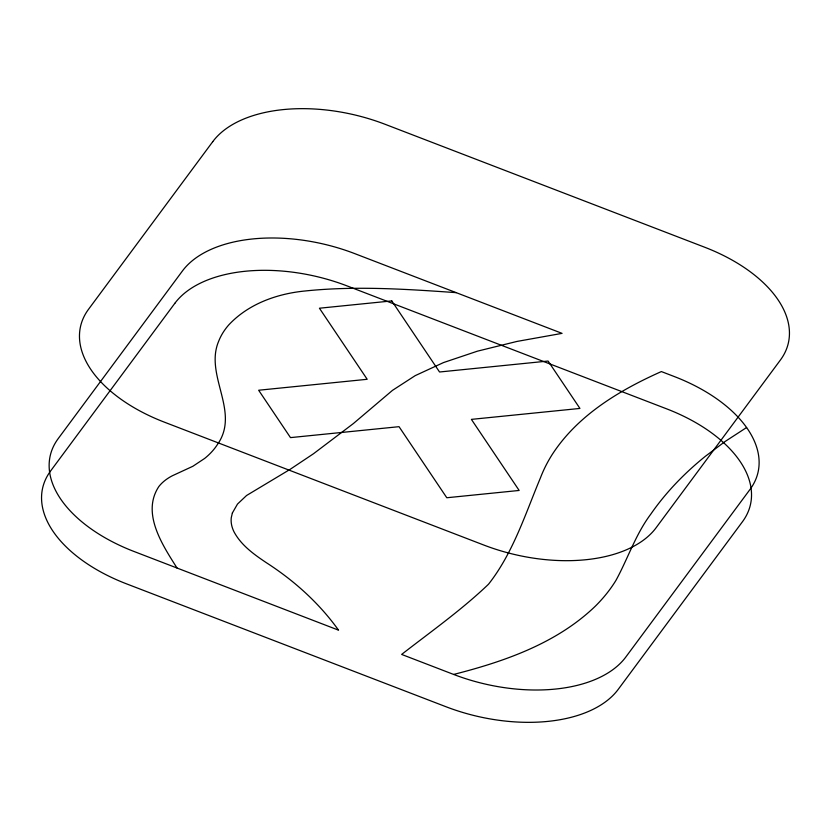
<?xml version="1.0" encoding="UTF-8"?>
<svg xmlns="http://www.w3.org/2000/svg" width="831" height="831" viewBox="0 0 831 831"><rect width="100%" height="100%" fill="white"/><g stroke="black" fill="none" stroke-linecap="round" stroke-linejoin="round"><path stroke-width="1.25" d="M746.591 427.529L725.079 441.51L705.384 456.281A657.487 371.457 13.2 0 0 650.787 514.16C635.653 534.302 627.935 558.474 615.979 580.339A352.583 199.201 13.2 0 1 595.339 606.173C556.77 643.319 504.542 661.486 453.653 674.44L401.633 654.423C430.988 631.581 461.569 609.985 488.503 584.235C513.122 552.958 525.317 514.025 540.493 477.732A383.226 216.517 13.2 0 1 552.179 454.567C577.649 415.209 619.448 390.248 661.362 371.571L674.253 376.526A135.536 76.577 13.2 0 1 750.071 489.355L625.816 657.02A135.536 76.577 13.2 0 1 453.653 674.44M456.209 292.647C406.047 289.095 355.481 285.771 305.309 290.964C277.128 293.655 248.376 303.866 228.722 324.963A155.49 87.847 13.2 0 0 218.688 341.188C204.146 375.415 240.689 411.823 217.379 444.585A140.294 79.257 13.2 0 1 204.634 458.452L192.854 466.284L172.329 475.768A80.597 45.539 13.2 0 0 158.804 486.602C141.239 513.267 162.564 545.136 177.034 568.02M232.368 512.997L231.298 517.578A64.631 36.512 13.2 0 0 234.01 531.83C241.146 545.219 253.871 554.339 266.19 562.587A251.97 142.35 13.2 0 1 282.311 573.722C303.741 589.563 323.01 608.458 338.539 630.158L133.999 551.472A135.536 76.577 13.2 0 1 58.18 438.654L182.425 270.979A135.536 76.577 13.2 0 1 354.723 253.611L562.057 333.366L516.955 341.437L477.441 351.17L443.525 362.565L415.209 375.633L392.492 390.352L353.341 423.581L313.432 453.788L290.071 469.38L246.578 495.494L237.489 504.074L232.368 512.997M212.767 141.644L88.512 309.319A135.536 76.577 13.2 0 0 164.33 422.138L483.86 545.063A135.536 76.577 13.2 0 0 656.158 527.685L780.402 360.02A135.536 76.577 13.2 0 0 704.584 247.191L385.054 124.276A135.536 76.577 13.2 0 0 212.767 141.644M174.842 303.315L50.598 470.98A135.536 76.577 13.2 0 0 126.416 583.809L445.946 706.724A135.536 76.577 13.2 0 0 618.233 689.356L742.488 521.681A135.536 76.577 13.2 0 0 666.67 408.862L347.14 285.937A135.536 76.577 13.2 0 0 174.842 303.315M391.785 300.915L319.426 308.218L367.188 379.289L258.649 390.238L290.486 437.615L399.036 426.677L446.798 497.748L519.157 490.456L471.395 419.375L579.934 408.437L548.096 361.049L439.547 371.997L391.785 300.915"/></g></svg>
